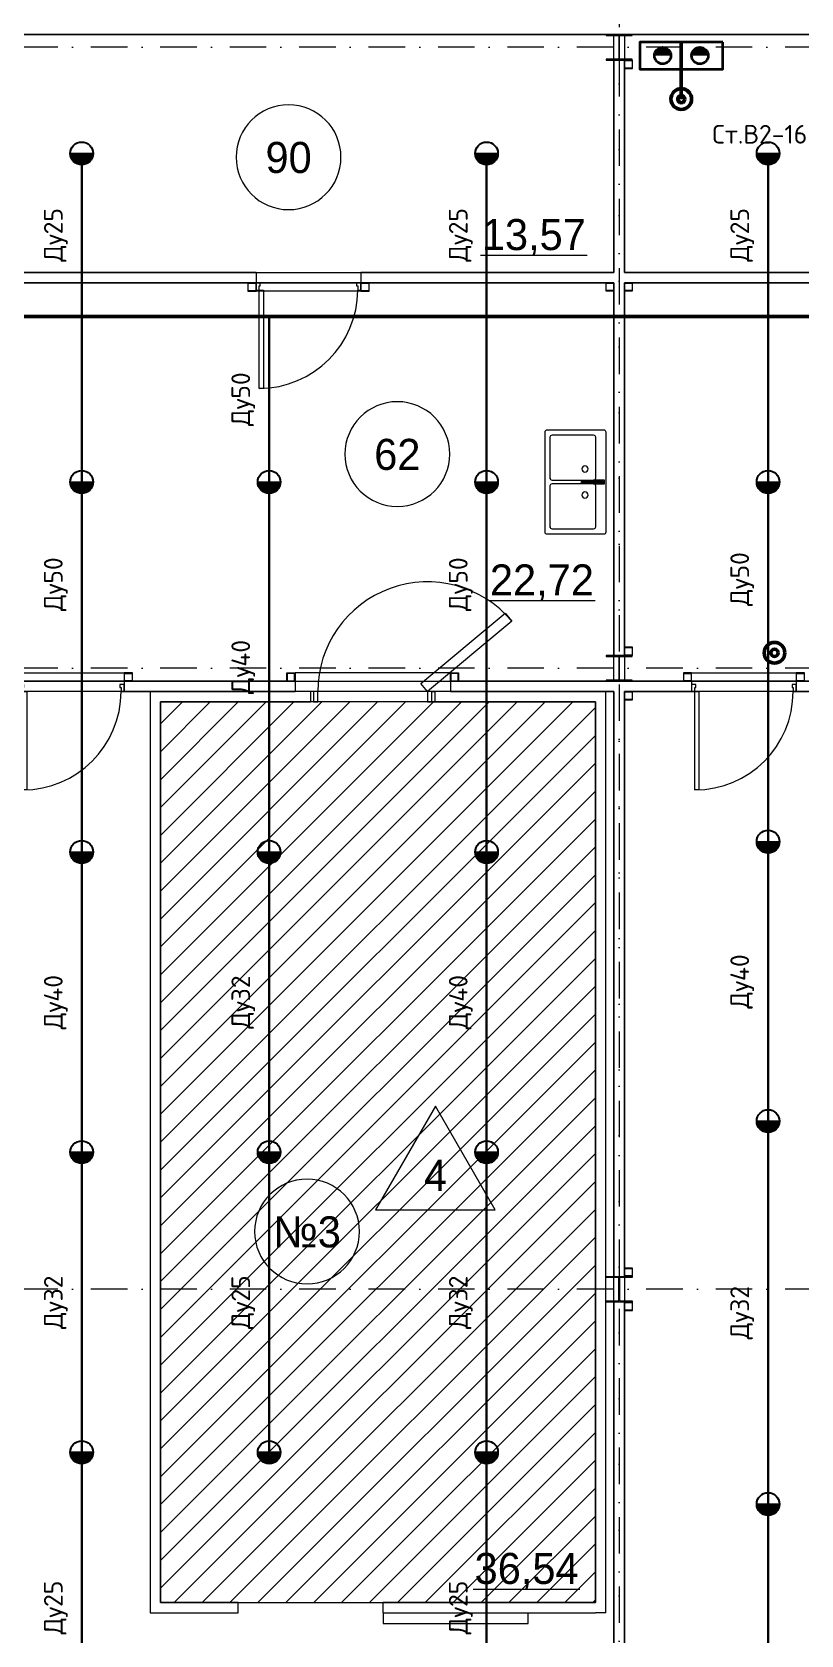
# Model space of a CAD drawing. Header units: millimetres. Extents: x 0 to 2118900, y -20000 to 84100.
# Drawn here: x 490331 to 497755, y 26660 to 42148 of the extents above; entities that cross this region are included whole.
import ezdxf
from ezdxf.enums import TextEntityAlignment as Align

# ---------------------------------------------------------------- set-up
doc = ezdxf.new("R2010")
doc.units = ezdxf.units.MM
for name, pattern in [('Dot & Dashed', [670.277762, 352.777767, -176.388884, 0, -141.111112]), ('Крупный пунктир', [634.99999, 0, -634.99999]), ('Штриховая', [300, 200, -100])]:
    doc.linetypes.add(name, pattern=pattern)
for name, color, linetype, lineweight in [('АР_подоснова', 8, 'Continuous', 13), ('ПТ_В2', 3, 'Continuous', 50), ('ПТ_В21', 1, 'Continuous', 50), ('ПТ_В21_расп', 1, 'Continuous', 30), ('ПТ_оросители', 7, 'Continuous', 25), ('ПТ_ПК', 30, 'Continuous', 35), ('ПТ_текст', 7, 'Continuous', 18), ('ПТ_штриховка', 8, 'Continuous', 9)]:
    doc.layers.add(name, color=color, linetype=linetype, lineweight=lineweight)
doc.styles.add('АР_текст_1', font='arial.ttf')
doc.styles.add('ПТ', font='isocpeur.ttf')

# ---------------------------------------------------------------- blocks, each defined once
blk = doc.blocks.new('Колонна SHS ГК 270')
at = {"color": 0, "linetype": 'Continuous', "lineweight": -2}
for p, q in [((40, 40), (-40, 40)), ((-40, 40), (-40, -40)), ((-36.4, -36.4), (-36.4, 36.4)), ((-36.4, 36.4), (36.4, 36.4)), ((36.4, 36.4), (36.4, -36.4)), ((40, -40), (40, 40)), ((-40, -40), (40, -40)), ((36.4, -36.4), (-36.4, -36.4))]:
    blk.add_line(p, q, dxfattribs=at)
blk = doc.blocks.new('Труба Квадратного Сечения ГК SHS 27_5')
at = {"color": 0, "linetype": 'Continuous', "lineweight": -2}
for p, q in [((505, 40), (0, 40)), ((0, 40), (0, 0)), ((0, 0), (0, -40)), ((1010, 40), (505, 40)), ((1010, 0), (1010, 40)), ((1010, -40), (1010, 0)), ((0, -40), (505, -40)), ((505, -40), (1010, -40))]:
    blk.add_line(p, q, dxfattribs=at)
blk = doc.blocks.new('Труба Квадратного Сечения ГК SHS 27_6')
at = {"color": 0, "linetype": 'Continuous', "lineweight": -2}
for p, q in [((750, 40), (0, 40)), ((0, 40), (0, 0)), ((0, 0), (0, -40)), ((1500, 40), (750, 40)), ((1500, 0), (1500, 40)), ((1500, -40), (1500, 0)), ((0, -40), (750, -40)), ((750, -40), (1500, -40))]:
    blk.add_line(p, q, dxfattribs=at)
blk = doc.blocks.new('Зона подготовки товара_62_44', base_point=(84907, 14339))
at = {"color": 0, "linetype": 'Continuous', "lineweight": -2}
blk.add_line((86740, 12655), (87769, 12655), dxfattribs=at)
for start, end in [(0, 180), (180, 0)]:
    blk.add_arc((85858, 14070), 506, start, end, dxfattribs=at)
at = {"color": 0, "lineweight": -2, "style": 'АР_текст_1'}
for tag, p in [('ROOM_NUMBER', (85858, 14067)), ('ROOM_AREA', (87254, 12854))]:
    blk.add_attdef(tag, text='', height=300, dxfattribs=at).set_placement(p, align=Align.MIDDLE_CENTER)
blk = doc.blocks.new('Морозильная камера №3_№3_95', base_point=(85170, 6925))
at = {"color": 0, "linetype": 'Continuous', "lineweight": -2}
for p, q in [((86226, 7769), (85647, 6767)), ((86804, 6767), (86226, 7769)), ((85647, 6767), (86804, 6767)), ((86591, 3104), (87621, 3104))]:
    blk.add_line(p, q, dxfattribs=at)
at = {"color": 0, "linetype": 'Штриховая', "lineweight": -2, "flags": 128}
blk.add_lwpolyline([(83570, 2975), (87770, 2975), (87770, 11675), (83570, 11675)], close=True, dxfattribs=at)
at = {"color": 0, "linetype": 'Continuous', "lineweight": -2}
for start, end in [(0, 180), (180, 0)]:
    blk.add_arc((84986, 6558), 506, start, end, dxfattribs=at)
at = {"color": 0, "lineweight": -2, "style": 'АР_текст_1'}
for tag, p in [('DUMMY_112', (86226, 7101)), ('ROOM_NUMBER', (84986, 6555)), ('ROOM_AREA', (87106, 3303))]:
    blk.add_attdef(tag, text='', height=300, dxfattribs=at).set_placement(p, align=Align.MIDDLE_CENTER)
blk = doc.blocks.new('Выставочная зона_90_123', base_point=(86185, 17485))
at = {"color": 0, "linetype": 'Continuous', "lineweight": -2}
blk.add_line((86661, 15992), (87691, 15992), dxfattribs=at)
for start, end in [(0, 180), (180, 0)]:
    blk.add_arc((84808, 16938), 506, start, end, dxfattribs=at)
at = {"color": 0, "lineweight": -2, "style": 'АР_текст_1'}
for tag, p in [('ROOM_NUMBER', (84808, 16936)), ('ROOM_AREA', (87176, 16191))]:
    blk.add_attdef(tag, text='', height=300, dxfattribs=at).set_placement(p, align=Align.MIDDLE_CENTER)
blk = doc.blocks.new('Однопольная Дверь 27_2')
at = {"color": 0, "linetype": 'Continuous', "lineweight": -2}
for p, q in [((435, 0), (435, 950)), ((435, 950), (475, 950)), ((475, 950), (475, 0)), ((-475, 0), (-505, 0)), ((-505, 0), (-505, -70)), ((-475, -40), (-475, 0)), ((475, 0), (435, 0)), ((505, 0), (475, 0)), ((475, 0), (475, -40)), ((505, -70), (505, 0)), ((-505, -70), (-465, -70)), ((-505, -170), (-505, -70)), ((-465, -40), (-475, -40)), ((-465, -70), (-465, -40)), ((475, -40), (465, -40)), ((465, -40), (465, -70)), ((465, -70), (505, -70)), ((505, -170), (505, -70))]:
    blk.add_line(p, q, dxfattribs=at)
blk.add_arc((475, 0), 950, 90, 180, dxfattribs=at)
blk = doc.blocks.new('Стена_55', base_point=(93825, 15775))
at = {"color": 0, "linetype": 'Continuous', "lineweight": -2}
for p, q in [((84495, 15825), (84495, 15725)), ((85505, 15825), (85505, 15725))]:
    blk.add_line(p, q, dxfattribs=at)
at = {"color": 0, "linetype": 'Continuous', "lineweight": -2, "flags": 128}
for points in [[(84495, 15825), (82050, 15825)], [(87950, 15825), (85505, 15825)], [(90495, 15825), (88050, 15825)], [(82050, 15725), (84495, 15725)], [(85505, 15725), (87950, 15725)], [(88050, 15725), (90495, 15725)]]:
    blk.add_lwpolyline(points, dxfattribs=at)
at = {"color": 0, "linetype": 'Continuous', "lineweight": -2, "zscale": 1000, "rotation": 180}
blk.add_blockref('Однопольная Дверь 27_2', (85000, 15655), dxfattribs=at)
blk = doc.blocks.new('Однопольная Дверь 27_3')
at = {"color": 0, "linetype": 'Continuous', "lineweight": -2}
for p, q in [((435, 0), (435, 950)), ((435, 950), (475, 950)), ((475, 950), (475, 0)), ((-475, 0), (-505, 0)), ((-505, 0), (-505, -70)), ((-505, -70), (-505, 0)), ((-505, -70), (-505, 0)), ((-475, -40), (-475, 0)), ((475, 0), (435, 0)), ((505, 0), (475, 0)), ((475, 0), (475, -40)), ((505, -70), (505, 0)), ((505, -70), (505, 0)), ((505, -70), (505, 0)), ((-505, -70), (-465, -70)), ((-505, -100), (-505, -70)), ((-465, -40), (-475, -40)), ((-465, -70), (-465, -40)), ((475, -40), (465, -40)), ((465, -40), (465, -70)), ((465, -70), (505, -70)), ((505, -100), (505, -70))]:
    blk.add_line(p, q, dxfattribs=at)
blk.add_arc((475, 0), 950, 90, 180, dxfattribs=at)
blk = doc.blocks.new('Простой Проем Двери')
at = {"color": 0, "linetype": 'Continuous', "lineweight": -2}
for p, q in [((-750, 0), (-750, -100)), ((750, 0), (750, -100))]:
    blk.add_line(p, q, dxfattribs=at)
blk = doc.blocks.new('Стена_56', base_point=(98125, 11875))
at = {"color": 0, "linetype": 'Continuous', "lineweight": -2}
for p, q in [((83220, 11875), (83220, 11845)), ((83220, 11845), (83220, 11775)), ((84870, 11875), (84870, 11775)), ((86370, 11875), (86370, 11775)), ((88700, 11875), (88700, 11845)), ((88700, 11845), (88700, 11775)), ((89710, 11875), (89710, 11845)), ((89710, 11845), (89710, 11775))]:
    blk.add_line(p, q, dxfattribs=at)
at = {"color": 0, "linetype": 'Continuous', "lineweight": -2, "flags": 128}
for points in [[(84870, 11875), (83220, 11875)], [(83220, 11775), (84870, 11775)], [(88700, 11875), (86370, 11875)], [(86370, 11775), (87950, 11775)], [(88050, 11775), (88700, 11775)], [(91310, 11875), (89710, 11875)], [(89710, 11775), (91310, 11775)]]:
    blk.add_lwpolyline(points, dxfattribs=at)
at = {"color": 0, "linetype": 'Continuous', "lineweight": -2, "zscale": 1000, "rotation": 180}
for p in [(82715, 11775), (89205, 11775)]:
    blk.add_blockref('Однопольная Дверь 27_3', p, dxfattribs=at)
at = {"color": 0, "linetype": 'Continuous', "lineweight": -2, "xscale": -1, "zscale": 1000}
blk.add_blockref('Простой Проем Двери', (85620, 11875), dxfattribs=at)
blk = doc.blocks.new('Стена_66', base_point=(83470, 2875))
at = {"color": 0, "linetype": 'Continuous', "lineweight": -2, "flags": 128}
for points in [[(83470, 11775), (83570, 11775)], [(83470, 11775), (83470, 2875)], [(83570, 2975), (83570, 11675)], [(83470, 2875), (83570, 2875)]]:
    blk.add_lwpolyline(points, dxfattribs=at)
blk = doc.blocks.new('Стена_67', base_point=(87870, 11775))
at = {"color": 0, "linetype": 'Continuous', "lineweight": -2, "flags": 128}
for points in [[(87870, 11775), (87770, 11775)], [(87870, 2875), (87870, 11775)], [(87770, 11675), (87770, 2975)], [(87870, 2875), (87770, 2875)]]:
    blk.add_lwpolyline(points, dxfattribs=at)
blk = doc.blocks.new('Стена_68', base_point=(88000, 125))
at = {"color": 0, "linetype": 'Continuous', "lineweight": -2, "flags": 128}
for points in [[(88050, 5875), (87950, 5875)], [(87950, 5875), (87950, 125)], [(88050, 125), (88050, 5875)], [(87950, 125), (88050, 125)]]:
    blk.add_lwpolyline(points, dxfattribs=at)
blk = doc.blocks.new('Однопольная Дверь 27_4')
at = {"color": 0, "linetype": 'Continuous', "lineweight": -2}
for p, q in [((466, 77), (1278, 758)), ((1342, 681), (530, 0)), ((1278, 758), (1342, 681)), ((-570, 0), (-600, 0)), ((-600, 0), (-600, -100)), ((-600, 0), (-600, -100)), ((-600, 0), (-600, -100)), ((-530, 0), (-570, 0)), ((-570, 0), (-570, -100)), ((-530, -100), (-530, 0)), ((530, 0), (466, 77)), ((570, 0), (530, 0)), ((530, 0), (530, -100)), ((570, 0), (600, 0)), ((570, -100), (570, 0)), ((600, 0), (600, -100)), ((600, 0), (600, -100)), ((600, 0), (600, -100)), ((-570, -100), (-600, -100)), ((-570, -100), (-530, -100)), ((530, -100), (570, -100)), ((570, -100), (600, -100))]:
    blk.add_line(p, q, dxfattribs=at)
blk.add_arc((530, 0), 1060, 40, 180, dxfattribs=at)
blk = doc.blocks.new('Стена_245', base_point=(83470, 11775))
at = {"color": 0, "linetype": 'Continuous', "lineweight": -2}
for p, q in [((85020, 11775), (85020, 11675)), ((86220, 11775), (86220, 11675))]:
    blk.add_line(p, q, dxfattribs=at)
at = {"color": 0, "linetype": 'Continuous', "lineweight": -2, "flags": 128}
for points in [[(85020, 11775), (83570, 11775)], [(87770, 11775), (86220, 11775)], [(83570, 11675), (85020, 11675)], [(86220, 11675), (87770, 11675)]]:
    blk.add_lwpolyline(points, dxfattribs=at)
at = {"color": 0, "linetype": 'Continuous', "lineweight": -2, "zscale": 1000}
blk.add_blockref('Однопольная Дверь 27_4', (85620, 11775), dxfattribs=at)
blk = doc.blocks.new('Наружная Раздвижная Дверь 27')
at = {"color": 0, "linetype": 'Continuous', "lineweight": -2}
for p, q in [((-700, 0), (-700, -100)), ((700, 105), (2100, 105)), ((700, 5), (700, 105)), ((2100, 5), (700, 5)), ((700, 0), (700, -100)), ((2100, 105), (2100, 5))]:
    blk.add_line(p, q, dxfattribs=at)
blk = doc.blocks.new('Стена_252', base_point=(87870, 2875))
at = {"color": 0, "linetype": 'Continuous', "lineweight": -2}
for p, q in [((84320, 2875), (84320, 2975)), ((85720, 2875), (85720, 2975))]:
    blk.add_line(p, q, dxfattribs=at)
at = {"color": 0, "linetype": 'Continuous', "lineweight": -2, "flags": 128}
for points in [[(84320, 2975), (83570, 2975)], [(87770, 2975), (85720, 2975)], [(83570, 2875), (84320, 2875)], [(85720, 2875), (87770, 2875)]]:
    blk.add_lwpolyline(points, dxfattribs=at)
at = {"color": 0, "linetype": 'Continuous', "lineweight": -2, "xscale": -1, "zscale": 1000, "rotation": 180}
blk.add_blockref('Наружная Раздвижная Дверь 27', (85020, 2875), dxfattribs=at)
blk = doc.blocks.new('Стена_398', base_point=(88000, 12125))
at = {"color": 0, "linetype": 'Continuous', "lineweight": -2, "flags": 128}
for points in [[(88050, 17875), (87950, 17875)], [(87950, 17875), (87950, 15825)], [(88050, 15825), (88050, 17875)], [(87950, 15725), (87950, 12125)], [(88050, 12125), (88050, 15725)], [(87950, 12125), (88050, 12125)]]:
    blk.add_lwpolyline(points, dxfattribs=at)
blk = doc.blocks.new('Стена_4000', base_point=(88000, 6125))
at = {"color": 0, "linetype": 'Continuous', "lineweight": -2, "flags": 128}
for points in [[(87950, 11775), (87950, 6125)], [(88050, 6125), (88050, 11775)], [(87950, 6125), (88050, 6125)]]:
    blk.add_lwpolyline(points, dxfattribs=at)
blk = doc.blocks.new('Колонна Универсальная 27')
at = {"color": 0, "linetype": 'Continuous', "lineweight": -2}
for p, q in [((125, 125), (-125, 125)), ((-125, 125), (-125, 113)), ((-125, 113), (-4, 113)), ((-4, 113), (-4, -113)), ((4, -113), (4, 113)), ((4, 113), (125, 113)), ((125, 113), (125, 125)), ((-4, -113), (-125, -113)), ((-125, -113), (-125, -125)), ((-125, -125), (125, -125)), ((125, -113), (4, -113)), ((125, -125), (125, -113))]:
    blk.add_line(p, q, dxfattribs=at)
blk = doc.blocks.new('Двутавp К 26020-83 27_4')
at = {"color": 0, "linetype": 'Крупный пунктир', "lineweight": -2}
blk.add_line((0, 0), (39750, 0), dxfattribs=at)
blk = doc.blocks.new('Мойка Обычная 27')
at = {"color": 0, "linetype": 'Continuous', "lineweight": -2}
for p, q in [((50, 465), (50, 70)), ((470, 485), (70, 485)), ((490, 70), (490, 465)), ((520, 465), (520, 70)), ((940, 485), (540, 485)), ((960, 70), (960, 465)), ((70, 50), (470, 50)), ((540, 50), (940, 50))]:
    blk.add_line(p, q, dxfattribs=at)
at = {"color": 0, "linetype": 'Continuous', "lineweight": -2, "flags": 128}
for points in [[(20, 0), (990, 0, 0.414214), (1010, 20), (1010, 565, 0.414214), (990, 585), (20, 585, 0.414214), (0, 565), (0, 20, 0.414214)], [(485, 504), (496, 504), (496, 555, -1), (514, 555), (514, 504), (525, 504), (525, 569), (485, 569)], [(496, 357, 1), (514, 357), (514, 555, 1), (496, 555)]]:
    blk.add_lwpolyline(points, format="xyb", close=True, dxfattribs=at)
for points in [[(485, 468), (496, 468), (496, 503), (485, 503)], [(525, 468), (525, 503), (514, 503), (514, 468)]]:
    blk.add_lwpolyline(points, close=True, dxfattribs=at)
at = {"color": 0, "linetype": 'Continuous', "lineweight": -2}
for centre in [(379, 385), (631, 385)]:
    blk.add_circle(centre, 30, dxfattribs=at)
for centre, start, end in [((70, 465), 90, 180), ((470, 465), 0, 90), ((540, 465), 90, 180), ((940, 465), 0, 90), ((70, 70), 180, 270), ((470, 70), 270, 0), ((540, 70), 180, 270), ((940, 70), 270, 0)]:
    blk.add_arc(centre, 20, start, end, dxfattribs=at)
for p in [(70, 50), (540, 50)]:
    blk.add_point(p, dxfattribs=at)
blk = doc.blocks.new('Стандартный Маркер Сетки_40')
at = {"color": 0, "linetype": 'Dot & Dashed', "lineweight": -2}
blk.add_line((0, 0), (55187, 0), dxfattribs=at)
at = {"color": 0, "lineweight": -2, "style": 'АР_текст_1'}
blk.add_attdef('AC_MarkerText_1', text='', height=300, rotation=90, dxfattribs=at).set_placement((55368, -69), align=Align.TOP_CENTER)
blk = doc.blocks.new('AR_F1')
at = {"layer": 'АР_подоснова', "linetype": 'Dot & Dashed'}
for p, q in [((98000, 18000), (-4800, 18000)), ((98000, 12000), (-4800, 12000)), ((98000, 6000), (-4800, 6000))]:
    blk.add_line(p, q, dxfattribs=at)
at = {"layer": 'АР_подоснова', "linetype": 'Continuous', "flags": 128}
for points in [[(51875, 18125), (93775, 18125), (93775, 21875), (51875, 21875)], [(87950, 15825), (87950, 18125), (82050, 18125), (82050, 15825)], [(93775, 18125), (88050, 18125), (88050, 15825), (93775, 15825)], [(82050, 15726), (82050, 11875), (87950, 11875), (87950, 15726)], [(93775, 11875), (93775, 15726), (88050, 15726), (88050, 11875)], [(82050, -125), (87950, -125), (87950, 11775), (87870, 11775), (83470, 11775), (83325, 11775), (82050, 11775)], [(92425, -125), (92425, 1975), (98125, 1975), (98125, 2025), (98125, 2025), (98125, 5875), (98125, 11775), (90725, 11775), (90625, 11775), (88050, 11775), (88050, -125)], [(83570, 2975), (87770, 2975), (87770, 11675), (83570, 11675)]]:
    blk.add_lwpolyline(points, close=True, dxfattribs=at)
at = {"layer": 'АР_подоснова', "linetype": 'Continuous', "zscale": 1000}
for name, p, rotation in [('Стандартный Маркер Сетки_40', (88000, 40000), 270), ('Двутавp К 26020-83 27_4', (88000, 39875), 270), ('Колонна Универсальная 27', (88000, 18000), 180), ('Колонна SHS ГК 270', (88090, 17835), 180), ('Колонна SHS ГК 270', (84455, 15685), 180), ('Колонна SHS ГК 270', (85545, 15685), 180), ('Колонна SHS ГК 270', (87910, 15686), 180), ('Колонна SHS ГК 270', (88090, 15686), 180), ('Колонна Универсальная 27', (88000, 12000), 180), ('Колонна SHS ГК 270', (88090, 12165), 180), ('Колонна SHS ГК 270', (83260, 11915), 180), ('Труба Квадратного Сечения ГК SHS 27_6', (86370, 11915), 180), ('Колонна SHS ГК 270', (88660, 11915), 180), ('Колонна SHS ГК 270', (89750, 11915), 180), ('Колонна SHS ГК 270', (88090, 11735), 180), ('Колонна SHS ГК 270', (88090, 6165), 180), ('Колонна SHS ГК 270', (88090, 5835), 180)]:
    blk.add_blockref(name, p, dxfattribs=dict(at, rotation=rotation))
at = {"layer": 'АР_подоснова'}
for name, p in [('Стена_398', (88000, 12125)), ('Стена_55', (93825, 15775)), ('Стена_245', (83470, 11775)), ('Стена_56', (98125, 11875)), ('Стена_66', (83470, 2875)), ('Стена_67', (87870, 11775)), ('Стена_4000', (88000, 6125)), ('Стена_68', (88000, 125)), ('Стена_252', (87870, 2875))]:
    blk.add_blockref(name, p, dxfattribs=at)
at = {"layer": 'АР_подоснова', "linetype": 'Continuous'}
ref = blk.add_blockref('Выставочная зона_90_123', (86185, 17485), dxfattribs=at)
ref.add_attrib('ROOM_NUMBER', '90', dxfattribs={"layer": '0', "color": 0, "lineweight": 9, "height": 300}).set_placement((84808, 16936), align=Align.MIDDLE_CENTER)
ref.add_attrib('ROOM_AREA', '13,57', dxfattribs={"layer": '0', "color": 0, "lineweight": 9, "height": 300}).set_placement((87176, 16191), align=Align.MIDDLE_CENTER)
at = {"layer": 'АР_подоснова', "linetype": 'Continuous', "xscale": -1, "zscale": 1000}
for name, p, rotation in [('Труба Квадратного Сечения ГК SHS 27_5', (84495, 15685), 180), ('Мойка Обычная 27', (87285, 13295), 270), ('Труба Квадратного Сечения ГК SHS 27_5', (82210, 11915), 180), ('Колонна SHS ГК 270', (84830, 11915), 180), ('Колонна SHS ГК 270', (86410, 11915), 180), ('Труба Квадратного Сечения ГК SHS 27_5', (88700, 11915), 180)]:
    blk.add_blockref(name, p, dxfattribs=dict(at, rotation=rotation))
at = {"layer": 'АР_подоснова', "linetype": 'Continuous'}
ref = blk.add_blockref('Зона подготовки товара_62_44', (84907, 14339), dxfattribs=at)
ref.add_attrib('ROOM_NUMBER', '62', dxfattribs={"layer": '0', "color": 0, "lineweight": 9, "height": 300}).set_placement((85858, 14067), align=Align.MIDDLE_CENTER)
ref.add_attrib('ROOM_AREA', '22,72', dxfattribs={"layer": '0', "color": 0, "lineweight": 9, "height": 300}).set_placement((87254, 12854), align=Align.MIDDLE_CENTER)
ref = blk.add_blockref('Морозильная камера №3_№3_95', (85170, 6925), dxfattribs=at)
ref.add_attrib('ROOM_NUMBER', '№3', dxfattribs={"layer": '0', "color": 0, "lineweight": 9, "height": 300}).set_placement((84986, 6555), align=Align.MIDDLE_CENTER)
ref.add_attrib('ROOM_AREA', '36,54', dxfattribs={"layer": '0', "color": 0, "lineweight": 9, "height": 300}).set_placement((87106, 3303), align=Align.MIDDLE_CENTER)
ref.add_attrib('DUMMY_112', '4', dxfattribs={"layer": '0', "color": 0, "lineweight": 9, "height": 300}).set_placement((86226, 7101), align=Align.MIDDLE_CENTER)
at = {"layer": 'АР_подоснова', "linetype": 'Continuous', "xscale": -1, "zscale": 1000}
blk.add_blockref('Колонна Универсальная 27', (88000, 6000), dxfattribs=at)
blk = doc.blocks.new('SPR_DN')
for p, q in [((-1.1, 0), (1.1, 0)), ((-1.08, -0.18), (1.08, -0.18)), ((-1.04, -0.37), (1.04, -0.37)), ((-0.95, -0.55), (0.95, -0.55)), ((-0.82, -0.73), (0.82, -0.73)), ((-0.61, -0.92), (0.61, -0.92))]:
    blk.add_line(p, q)
blk.add_circle((0, 0), 1.1)
blk = doc.blocks.new('RISER')
for radius in [1, 0.35]:
    blk.add_circle((0, 0), radius)
blk = doc.blocks.new('PK2')
h = blk.add_hatch(color=7)
h.dxf.hatch_style = 1
h.paths.add_polyline_path([(-2.6, 1.3, 1), (-1, 1.3)])
h = blk.add_hatch(color=7)
h.dxf.hatch_style = 1
h.paths.add_polyline_path([(1, 1.3, 1), (2.6, 1.3)])
blk.add_lwpolyline([(-4, 0), (4, 0), (4, 2.6), (-4, 2.6)], close=True)
for centre in [(-1.8, 1.3), (1.8, 1.3)]:
    blk.add_circle(centre, 0.8)

msp = doc.modelspace()

# ---------------------------------------------------------------- hatches: boundary and pattern name
at = {"layer": 'ПТ_штриховка'}
h = msp.add_hatch(dxfattribs=at)
h.set_pattern_fill('ANSI31', color=8, scale=60)
h.paths.add_polyline_path([(491570, 26975), (495770, 26975), (495770, 35675), (491570, 35675)])

# ---------------------------------------------------------------- linework, layer by layer
at = {"layer": 'ПТ_В2'}
msp.add_line((496600, 41500), (496600, 42050), dxfattribs=at)
at = {"layer": 'ПТ_В21'}
for p, q in [((488720, 39400), (490810, 39400)), ((490810, 39400), (492620, 39400)), ((492620, 39400), (494720, 39400)), ((494720, 39400), (497438, 39400)), ((497438, 39400), (500025, 39400))]:
    msp.add_line(p, q, dxfattribs=at)
at = {"layer": 'ПТ_В21_расп'}
for p, q in [((490810, 39400), (490810, 40975)), ((494720, 39400), (494720, 40975)), ((497438, 39400), (497438, 40975)), ((490810, 39400), (490810, 37800)), ((492620, 39400), (492620, 37800)), ((494720, 39400), (494720, 37800)), ((497438, 39400), (497438, 37800)), ((490810, 37800), (490810, 34225)), ((492620, 37800), (492620, 34225)), ((494720, 37800), (494720, 34225)), ((497438, 37800), (497438, 34325)), ((497438, 34325), (497438, 31625)), ((490810, 34225), (490810, 31325)), ((492620, 34225), (492620, 31325)), ((494720, 34225), (494720, 31325)), ((497438, 31625), (497438, 27925)), ((490810, 31325), (490810, 28425)), ((492620, 31325), (492620, 28425)), ((494720, 31325), (494720, 28425)), ((490810, 28425), (490810, 25425)), ((494720, 28425), (494720, 25425)), ((497438, 27925), (497438, 24900))]:
    msp.add_line(p, q, dxfattribs=at)

# ---------------------------------------------------------------- block references
at = {"layer": 'АР_подоснова'}
msp.add_blockref('AR_F1', (408000, 24000), dxfattribs=at)
at = {"layer": 'ПТ_В2', "xscale": 100, "yscale": 100}
for p in [(496600, 41500), (497500, 36150)]:
    msp.add_blockref('RISER', p, dxfattribs=at)
at = {"layer": 'ПТ_оросители', "xscale": 100, "yscale": 100}
for p in [(490810, 40975), (494720, 40975), (497438, 40975), (490810, 37800), (492620, 37800), (494720, 37800), (497438, 37800), (497438, 34325), (490810, 34225), (492620, 34225), (494720, 34225), (497438, 31625), (490810, 31325), (492620, 31325), (494720, 31325), (490810, 28425), (492620, 28425), (494720, 28425), (497438, 27925)]:
    msp.add_blockref('SPR_DN', p, dxfattribs=at)
at = {"layer": 'ПТ_ПК', "xscale": 100, "yscale": 100, "rotation": 180}
msp.add_blockref('PK2', (496600, 42050), dxfattribs=at)

# ---------------------------------------------------------------- texts
at = {"layer": 'ПТ_текст', "style": 'ПТ'}
msp.add_text('Ст.В2-16', height=180, dxfattribs=at).set_placement((496900, 41250), align=Align.TOP_LEFT)
for s, p in [('Ду25', (490680, 40187.5)), ('Ду25', (494590, 40187.5)), ('Ду25', (497308, 40187.5)), ('Ду50', (492490, 38600)), ('Ду50', (490680, 36812.5)), ('Ду50', (494590, 36812.5)), ('Ду50', (497308, 36862.5)), ('Ду40', (492490, 36012.5)), ('Ду40', (497308, 32975)), ('Ду40', (490680, 32775)), ('Ду32', (492490, 32775)), ('Ду40', (494590, 32775)), ('Ду32', (490680, 29875)), ('Ду25', (492490, 29875)), ('Ду32', (494590, 29875)), ('Ду32', (497308, 29775)), ('Ду25', (490680, 26925)), ('Ду25', (494590, 26925))]:
    msp.add_text(s, height=180, rotation=90, dxfattribs=at).set_placement(p, align=Align.BOTTOM_CENTER)

doc.saveas('drawing.dxf')
